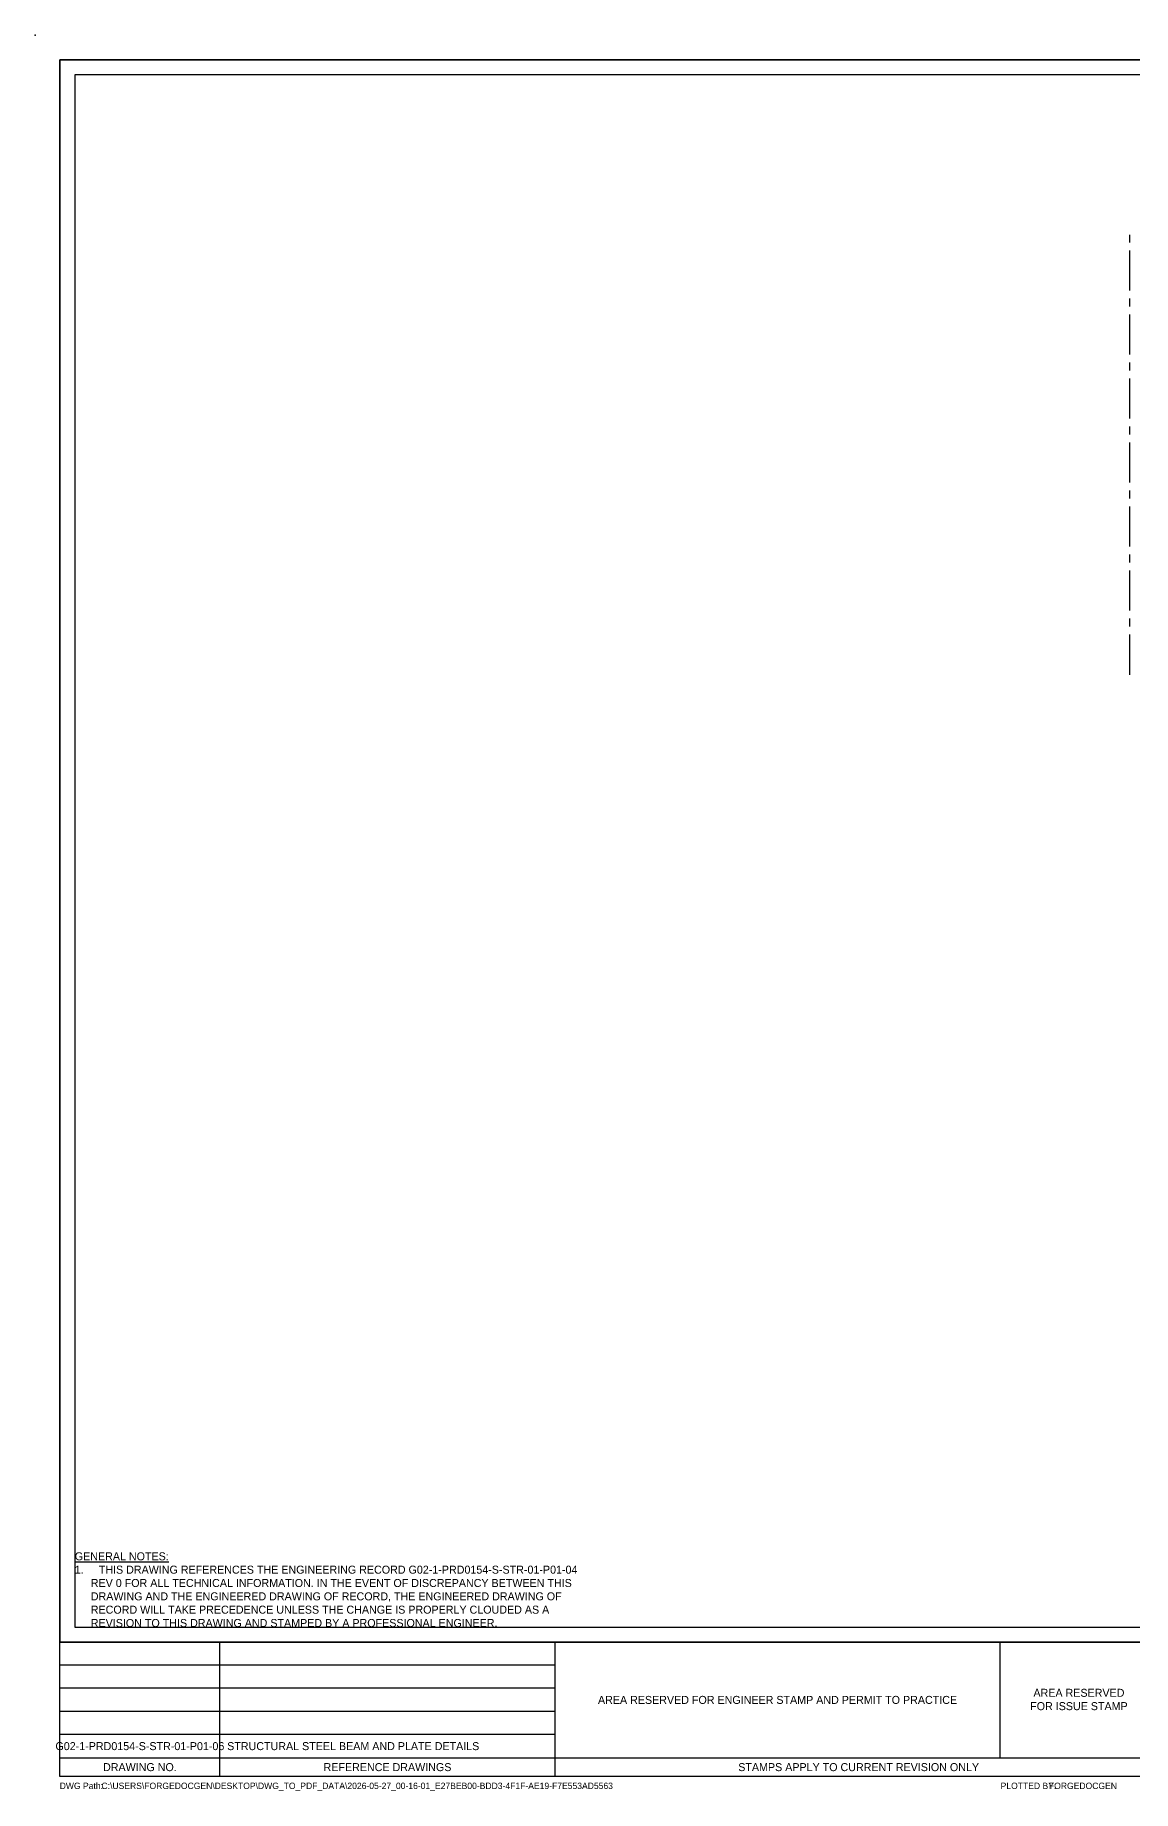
# Paper-space layout 'Layout1' of a CAD drawing. Extents: x -8 to 852, y -7 to 544.
# Drawn here: x -8 to 335, y -4 to 544 of the extents above; entities that cross this region are included whole.
import ezdxf
from ezdxf.enums import TextEntityAlignment as Align

# ---------------------------------------------------------------- set-up
doc = ezdxf.new("R2010")
doc.units = 0
doc.header["$LTSCALE"] = 10
doc.linetypes.add('CENTER', pattern=[2, 1.25, -0.25, 0.25, -0.25])
doc.layers.get('0').update_dxf_attribs({"linetype": 'CONTINUOUS'})
doc.layers.get('Defpoints').update_dxf_attribs({"color": 9, "linetype": 'CONTINUOUS'})
for name, color, linetype in [('CENTER', 20, 'CENTER'), ('FRAME', 7, 'CONTINUOUS'), ('TEXT1', 7, 'CONTINUOUS'), ('Title Block', 255, 'CONTINUOUS'), ('TITLE BLOCK-TEXT', 12, 'CONTINUOUS')]:
    doc.layers.add(name, color=color, linetype=linetype)
doc.styles.add('Scovan Standard', font='Franklin%20Gothic%20Medium%20Cond%20Regular.ttf', dxfattribs={"height": 2.5})

# ---------------------------------------------------------------- blocks, each defined once
blk = doc.blocks.new('HYPERSTEELPAGEFRAME')
at = {"layer": 'FRAME'}
for p, q in [((843.77, 494.34), (0, 494.34)), ((0, 494.34), (0, 0)), ((843.77, 0), (843.77, 494.34)), ((839.12, 489.68), (4.66, 489.68)), ((4.66, 489.68), (4.66, 4.66)), ((839.12, 4.66), (839.12, 489.68)), ((0, 0), (843.77, 0)), ((4.66, 4.66), (839.12, 4.66))]:
    blk.add_line(p, q, dxfattribs=at)
blk = doc.blocks.new('padx-tbd')
blk.add_point((-7.73, 544.1))
at = {"layer": 'Defpoints', "color": 9}
blk.add_line((293.73, 5.9), (293.73, 42.04), dxfattribs=at)
at = {"layer": 'Title Block', "color": 255}
for p, q in [((0, 536.37), (843.77, 536.37)), ((0, 0), (0, 536.37)), ((843.77, 42.04), (0, 42.04)), ((154.7, 0), (154.7, 42.04)), ((0, 5.9), (574.82, 5.9)), ((843.77, 0), (0, 0))]:
    blk.add_line(p, q, dxfattribs=at)
at = {"layer": 'Title Block', "color": 9}
for p, q in [((50, 0), (50, 42.04)), ((154.7, 34.81), (0, 34.81)), ((154.7, 27.58), (0, 27.58)), ((154.7, 20.35), (0, 20.35)), ((154.7, 13.13), (0, 13.13))]:
    blk.add_line(p, q, dxfattribs=at)
at = {"layer": 'Defpoints', "color": 9, "style": 'Scovan Standard'}
blk.add_text('AREA RESERVED FOR ENGINEER STAMP AND PERMIT TO PRACTICE', height=2.5, dxfattribs=at).set_placement((224.21, 23.95), align=Align.MIDDLE_CENTER)
at = {"layer": 'Defpoints', "color": 9, "insert": (336.43, 27.42), "char_height": 2.5, "attachment_point": 3, "style": 'Scovan Standard'}
blk.add_mtext_dynamic_manual_height_columns('\\pxqc;AREA RESERVED FOR ISSUE STAMP', width=36.1208, gutter_width=12.5, heights=[0], dxfattribs=at)
at = {"layer": 'TITLE BLOCK-TEXT', "color": 7, "style": 'Scovan Standard'}
for s, p in [('DRAWING NO.', (25, 2.95)), ('REFERENCE DRAWINGS', (102.35, 2.95))]:
    blk.add_text(s, height=2.5, dxfattribs=at).set_placement(p, align=Align.MIDDLE)
blk.add_text('STAMPS APPLY TO CURRENT REVISION ONLY ', height=2.5, dxfattribs=at).set_placement((250.01, 2.95), align=Align.MIDDLE_CENTER)
at = {"layer": 'TITLE BLOCK-TEXT', "color": 12, "style": 'Scovan Standard'}
for s, p in [('DWG Path:', (-0.06, -2.9)), ('PLOTTED BY:', (293.91, -2.9))]:
    blk.add_text(s, height=2, dxfattribs=at).set_placement(p, align=Align.MIDDLE_LEFT)
at = {"layer": 'TITLE BLOCK-TEXT', "color": 12, "style": 'Scovan Standard', "flags": 8}
for tag, p in [('REF_5', (25, 38.42)), ('REV_5', (352.84, 38.42)), ('PROJECT5', (504.32, 38.42)), ('DATE5', (525.83, 38.42)), ('BY5', (542.96, 38.42)), ('CHK5', (555.71, 38.42)), ('PE5', (568.45, 38.42)), ('REF_4', (25, 31.19)), ('REV_4', (352.84, 31.19)), ('PROJECT4', (504.32, 31.19)), ('DATE4', (525.83, 31.19)), ('BY4', (542.96, 31.19)), ('CHK4', (555.71, 31.19)), ('PE4', (568.45, 31.19)), ('REF_3', (25, 23.97)), ('REV_3', (352.84, 23.97)), ('PROJECT3', (504.32, 23.97)), ('DATE3', (525.83, 23.97)), ('BY3', (542.96, 23.97)), ('CHK3', (555.71, 23.97)), ('PE3', (568.45, 23.97)), ('REF_2', (25, 16.74)), ('REV_2', (352.84, 16.74)), ('PROJECT2', (504.32, 16.74)), ('DATE2', (525.83, 16.74)), ('BY2', (542.96, 16.74)), ('CHK2', (555.71, 16.74)), ('PE2', (568.45, 16.74)), ('REF_1', (25, 9.51)), ('REV_1', (352.84, 9.51)), ('PROJECT1', (504.32, 9.51)), ('DATE1', (525.83, 9.51)), ('BY1', (542.96, 9.51)), ('CHK1', (555.71, 9.51)), ('PE1', (568.45, 9.51))]:
    blk.add_attdef(tag, text='', height=2.5, dxfattribs=at).set_placement(p, align=Align.MIDDLE_CENTER)
for tag, height, p in [('REF_5_DESC', 2.5, (52.27, 38.42)), ('REV_5_DESC', 2.5, (363.04, 38.42)), ('REF_4_DESC', 2.5, (52.27, 31.19)), ('REV_4_DESC', 2.5, (363.04, 31.19)), ('REF_3_DESC', 2.5, (52.27, 23.97)), ('REV_3_DESC', 2.5, (363.04, 23.97)), ('REF_2_DESC', 2.5, (52.27, 16.74)), ('REV_2_DESC', 2.5, (363.04, 16.74)), ('REF_1_DESC', 2.5, (52.27, 9.51)), ('REV_1_DESC', 2.5, (363.04, 9.51)), ('PATH', 2, (13, -2.9)), ('USER_PLOTTED', 2, (309, -2.9)), ('PLOT_DATE', 2, (348, -2.9))]:
    blk.add_attdef(tag, text='', height=height, dxfattribs=at).set_placement(p, align=Align.MIDDLE_LEFT)
at = {"layer": 'TITLE BLOCK-TEXT', "color": 12, "style": 'Scovan Standard'}
for tag, p in [('TITLE1', (747.45, 37.28)), ('LSD', (747.45, 31.28)), ('TITLE2', (747.45, 25.28)), ('TITLE3', (747.45, 19.28)), ('CLIENTDRAWINGNO', (686.57, 5.99)), ('RN', (838.5, 5.99))]:
    blk.add_attdef(tag, text='', height=4, dxfattribs=at).set_placement(p, align=Align.MIDDLE_CENTER)
at = {"layer": 'TITLE BLOCK-TEXT', "color": 210, "style": 'Scovan Standard', "flags": 8}
blk.add_attdef('DWGNO', text='', height=4, dxfattribs=at).set_placement((777.51, 5.99), align=Align.MIDDLE_CENTER)

psp = doc.layouts.get("Layout1")

# ---------------------------------------------------------------- linework, layer by layer
at = {"layer": 'CENTER'}
psp.add_line((334.24, 344.28), (334.24, 481.68), dxfattribs=at)

# ---------------------------------------------------------------- block references
ref = psp.add_blockref('padx-tbd', (0, 0))
ref.add_attrib('REF_1', 'G02-1-PRD0154-S-STR-01-P01-06', dxfattribs={"layer": 'TITLE BLOCK-TEXT', "color": 12, "height": 2.5, "style": 'Scovan Standard'}).set_placement((25, 9.51), align=Align.MIDDLE_CENTER)
ref.add_attrib('REF_1_DESC', 'STRUCTURAL STEEL BEAM AND PLATE DETAILS', dxfattribs={"layer": 'TITLE BLOCK-TEXT', "color": 12, "height": 2.5, "style": 'Scovan Standard'}).set_placement((52.27, 9.51), align=Align.MIDDLE_LEFT)
ref.add_attrib('PATH', 'C:\\USERS\\FORGEDOCGEN\\DESKTOP\\DWG_TO_PDF_DATA\\2026-05-27_00-16-01_E27BEB00-BDD3-4F1F-AE19-F7E553AD5563', dxfattribs={"layer": 'TITLE BLOCK-TEXT', "color": 12, "height": 2, "style": 'Scovan Standard'}).set_placement((13, -2.9), align=Align.MIDDLE_LEFT)
ref.add_attrib('USER_PLOTTED', 'FORGEDOCGEN', dxfattribs={"layer": 'TITLE BLOCK-TEXT', "color": 12, "height": 2, "style": 'Scovan Standard'}).set_placement((309, -2.9), align=Align.MIDDLE_LEFT)
at = {"layer": 'Defpoints'}
psp.add_blockref('HYPERSTEELPAGEFRAME', (0, 42.04), dxfattribs=at)

# ---------------------------------------------------------------- texts
at = {"layer": 'TEXT1', "insert": (4.66, 46.69), "char_height": 2.5, "width": 156.8022, "attachment_point": 7, "style": 'Scovan Standard'}
psp.add_mtext('{\\LGENERAL NOTES:}\\P\\pxi-2,l2,t3;1.^ITHIS DRAWING REFERENCES THE ENGINEERING RECORD G02-1-PRD0154-S-STR-01-P01-04 REV 0 FOR ALL TECHNICAL INFORMATION. IN THE EVENT OF DISCREPANCY BETWEEN THIS DRAWING AND THE ENGINEERED DRAWING OF RECORD, THE ENGINEERED DRAWING OF RECORD WILL TAKE PRECEDENCE UNLESS THE CHANGE IS PROPERLY CLOUDED AS A REVISION TO THIS DRAWING AND STAMPED BY A PROFESSIONAL ENGINEER. ', dxfattribs=at)

doc.saveas('drawing.dxf')
